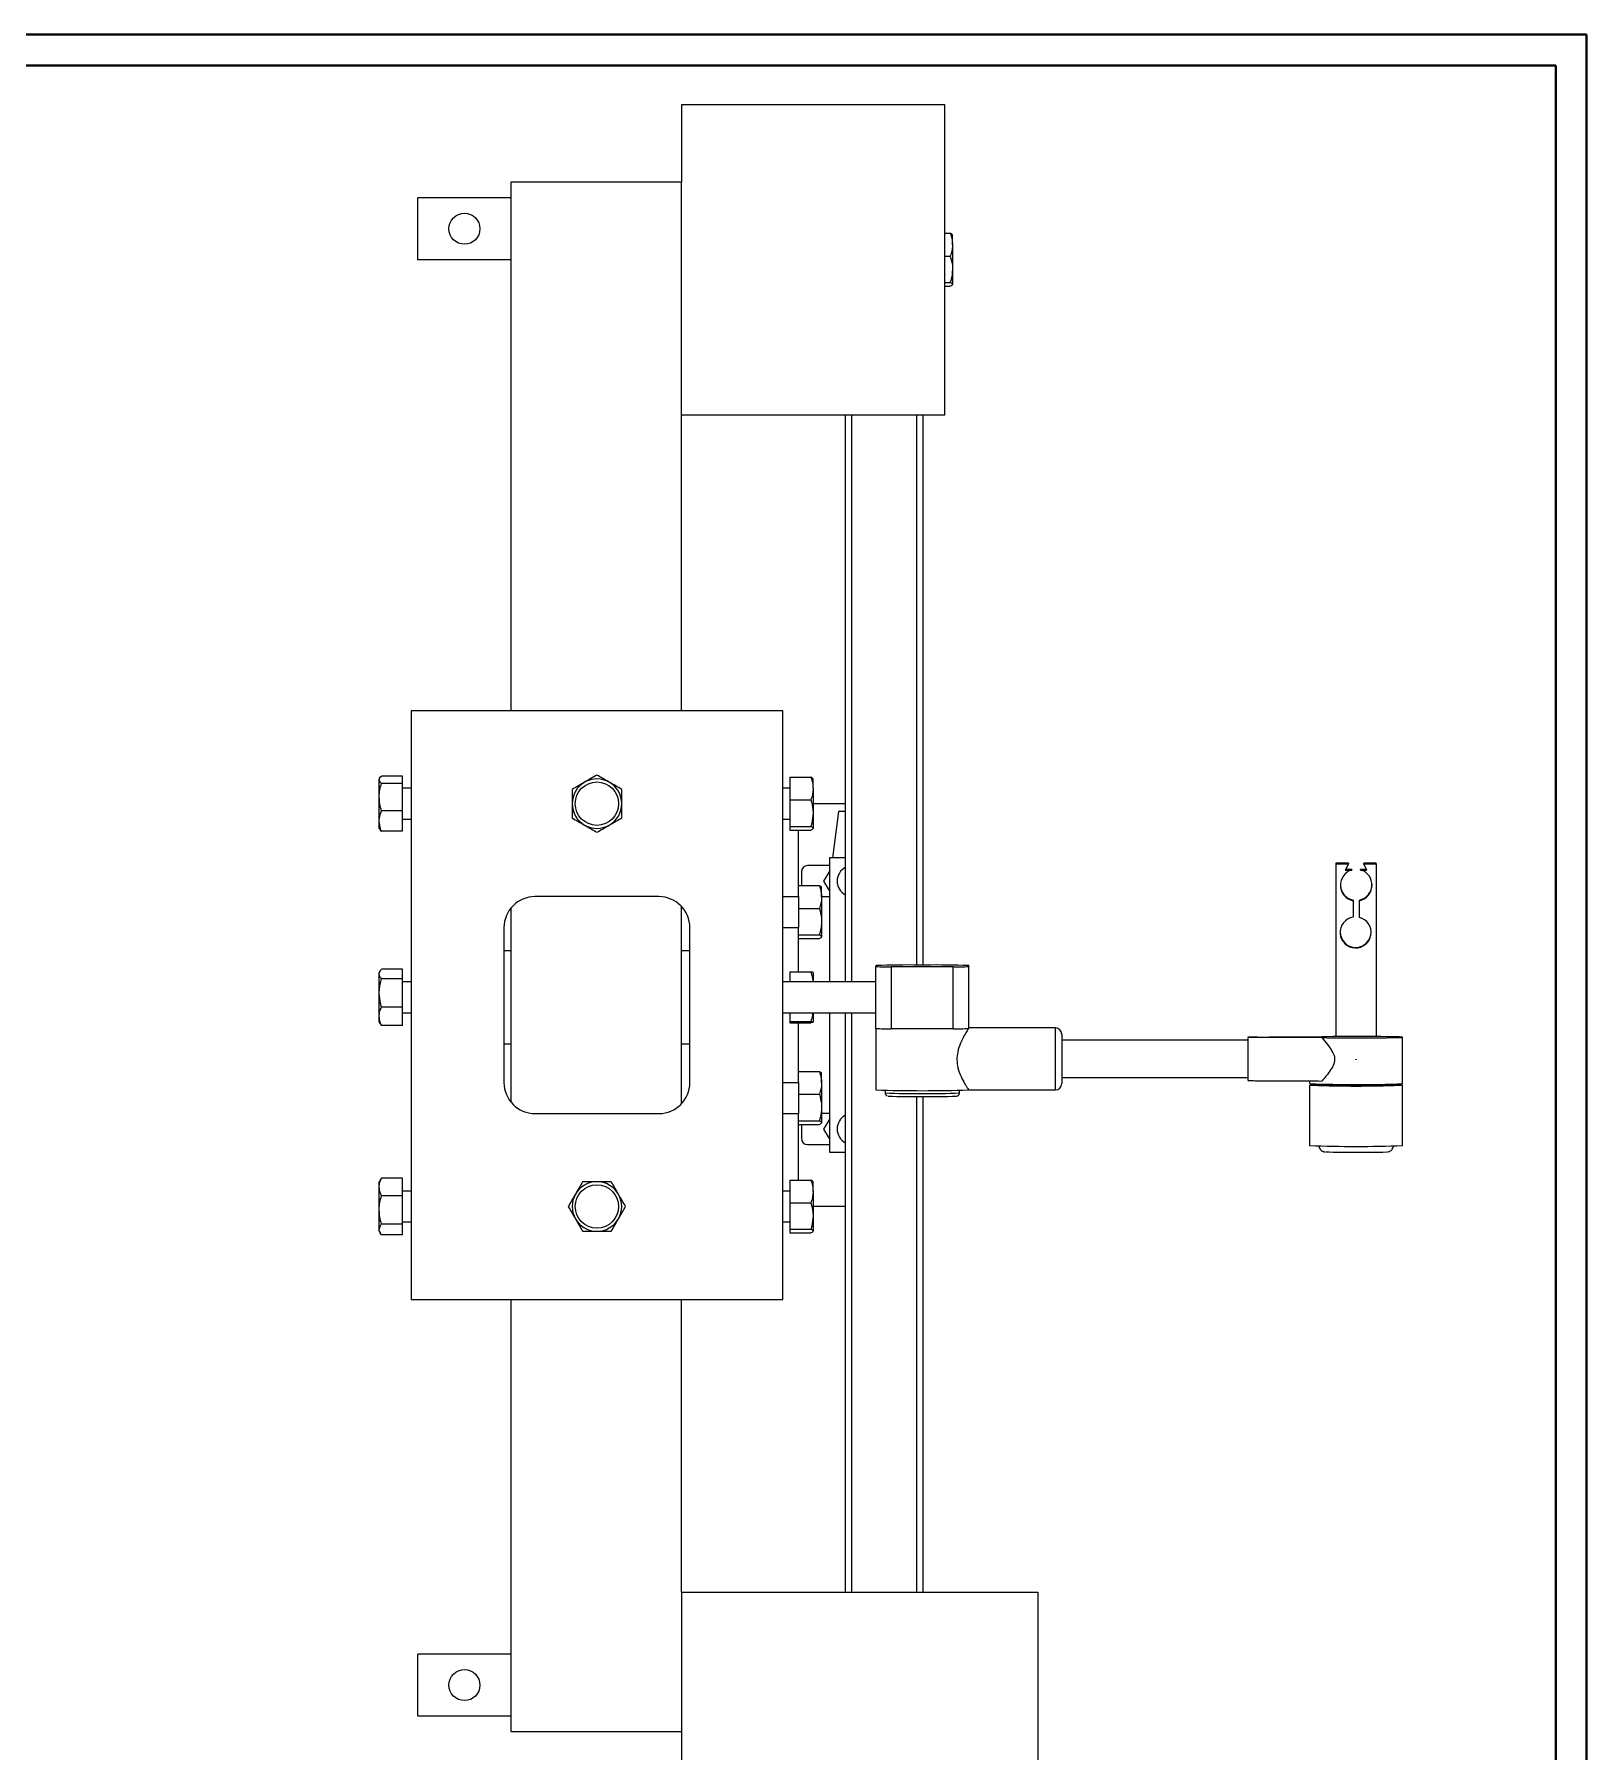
# Model space of a CAD drawing. Header units: millimetres. Extents: x 0 to 119, y 0 to 84.
# Drawn here: x 68.8 to 118.9, y 28.7 to 84.1 of the extents above; entities that cross this region are included whole.
import ezdxf

# ---------------------------------------------------------------- set-up
doc = ezdxf.new("R2010")
doc.units = ezdxf.units.MM

msp = doc.modelspace()

# ---------------------------------------------------------------- linework, layer by layer
at = {"color": 7, "linetype": 'Continuous', "lineweight": 40}
for p, q in [((0.008, 84.121), (118.908, 84.121)), ((118.908, 0.021), (118.908, 84.121)), ((2.508, 83.121), (117.908, 83.121)), ((117.908, 1.021), (117.908, 83.121))]:
    msp.add_line(p, q, dxfattribs=at)
at = {"color": 7, "linetype": 'Continuous', "lineweight": 15}
for p, q in [((98.194, 81.847), (89.694, 81.847)), ((89.694, 81.847), (89.694, 79.347)), ((98.194, 71.847), (98.194, 81.847)), ((89.694, 79.347), (84.194, 79.347)), ((84.194, 79.347), (84.194, 62.294)), ((89.694, 62.294), (89.694, 79.347)), ((81.194, 76.847), (81.194, 78.847)), ((84.194, 78.847), (81.194, 78.847)), ((98.194, 77.7), (98.373, 77.7)), ((98.444, 77.334), (98.444, 77.647)), ((98.444, 77.334), (98.444, 76.541)), ((84.194, 76.847), (81.194, 76.847)), ((98.194, 76.968), (98.373, 76.968)), ((98.444, 76.541), (98.444, 76.054)), ((98.194, 76.114), (98.373, 76.114)), ((98.194, 75.993), (98.373, 75.993)), ((89.694, 71.847), (98.194, 71.847)), ((94.994, 53.544), (94.994, 71.847)), ((97.494, 54.085), (97.494, 71.847)), ((80.969, 62.294), (80.969, 43.294)), ((92.969, 62.294), (80.969, 62.294)), ((92.969, 43.294), (92.969, 62.294)), ((79.961, 60.122), (79.944, 60.094)), ((79.944, 60.068), (79.944, 60.094)), ((79.944, 59.504), (79.944, 60.068)), ((80.694, 60.185), (80.016, 60.185)), ((80.694, 59.95), (80.016, 59.95)), ((80.694, 59.95), (80.694, 60.185)), ((80.694, 59.058), (80.694, 59.95)), ((93.194, 60.148), (93.194, 59.416)), ((93.194, 60.148), (93.873, 60.148)), ((93.944, 59.782), (93.944, 60.094)), ((79.944, 58.731), (79.944, 59.504)), ((80.969, 59.794), (80.694, 59.794)), ((93.194, 59.794), (92.969, 59.794)), ((93.194, 59.416), (93.873, 59.416)), ((93.194, 59.416), (93.194, 58.562)), ((93.944, 59.782), (93.944, 58.989)), ((80.694, 59.058), (80.016, 59.058)), ((80.694, 58.403), (80.694, 59.058)), ((80.694, 58.794), (80.969, 58.794)), ((92.969, 58.794), (93.194, 58.794)), ((94.994, 59.294), (93.944, 59.294)), ((93.944, 58.989), (93.944, 58.501)), ((94.769, 59.044), (94.569, 57.544)), ((94.869, 59.044), (94.769, 59.044)), ((94.994, 59.044), (94.869, 59.044)), ((79.944, 58.494), (79.944, 58.731)), ((79.944, 58.494), (79.961, 58.466)), ((80.694, 58.403), (80.016, 58.403)), ((93.194, 58.562), (93.873, 58.562)), ((93.194, 58.562), (93.194, 58.44)), ((93.194, 58.44), (93.873, 58.44)), ((93.469, 56.294), (93.469, 58.44)), ((93.569, 57.094), (93.569, 56.648)), ((94.469, 57.294), (93.769, 57.294)), ((94.295, 56.794), (94.469, 57.095)), ((94.994, 57.544), (94.469, 57.544)), ((94.469, 57.544), (94.469, 53.544)), ((111.219, 57.371), (110.819, 57.371)), ((110.819, 57.371), (110.819, 57.353)), ((110.819, 57.353), (111.219, 57.353)), ((110.819, 57.353), (110.819, 51.776)), ((111.219, 57.353), (111.119, 57.153)), ((111.119, 57.153), (111.33, 57.153)), ((111.33, 57.171), (111.128, 57.171)), ((111.219, 57.371), (111.219, 57.353)), ((111.33, 57.171), (111.33, 57.153)), ((111.81, 57.171), (111.612, 57.171)), ((111.612, 57.153), (111.612, 57.171)), ((111.612, 57.153), (111.819, 57.153)), ((112.119, 57.371), (111.719, 57.371)), ((111.719, 57.353), (111.719, 57.371)), ((111.819, 57.153), (111.719, 57.353)), ((111.719, 57.353), (112.119, 57.353)), ((112.119, 57.353), (112.119, 57.371)), ((112.119, 57.353), (112.119, 51.776)), ((93.469, 56.648), (94.148, 56.648)), ((94.219, 56.282), (94.219, 56.594)), ((94.469, 56.493), (94.295, 56.794)), ((88.969, 56.294), (84.969, 56.294)), ((89.694, 49.605), (89.694, 55.983)), ((92.969, 56.294), (93.469, 56.294)), ((93.469, 56.294), (93.469, 55.916)), ((94.219, 56.294), (94.469, 56.294)), ((94.219, 56.282), (94.219, 55.489)), ((111.369, 56.181), (111.369, 56.164)), ((111.369, 56.164), (111.369, 55.629)), ((111.573, 56.181), (111.573, 56.164)), ((111.573, 55.622), (111.573, 56.164)), ((84.194, 55.926), (84.194, 49.662)), ((93.469, 55.916), (94.148, 55.916)), ((93.469, 55.916), (93.469, 55.294)), ((94.219, 55.489), (94.219, 55.001)), ((83.969, 55.294), (83.969, 50.294)), ((89.969, 50.294), (89.969, 55.294)), ((92.969, 55.294), (93.469, 55.294)), ((93.469, 53.867), (93.469, 55.294)), ((93.469, 55.062), (94.148, 55.062)), ((93.469, 54.94), (94.148, 54.94)), ((84.194, 54.544), (83.969, 54.544)), ((89.969, 54.544), (89.694, 54.544)), ((79.974, 53.896), (79.944, 53.844)), ((79.944, 53.797), (79.944, 53.844)), ((79.944, 53.185), (79.944, 53.797)), ((80.694, 53.953), (80.016, 53.953)), ((80.694, 53.64), (80.694, 53.953)), ((93.194, 53.867), (93.873, 53.867)), ((93.194, 53.867), (93.194, 53.544)), ((93.944, 53.843), (93.944, 53.544)), ((95.969, 54.066), (95.969, 54.037)), ((95.969, 53.037), (95.969, 54.037)), ((98.469, 54.03), (96.469, 54.03)), ((96.469, 54.03), (96.469, 52.031)), ((97.569, 54.085), (97.369, 54.085)), ((98.469, 52.031), (98.469, 54.03)), ((98.969, 54.066), (98.969, 54.037)), ((98.969, 52.037), (98.969, 54.037)), ((80.694, 53.64), (80.016, 53.64)), ((80.694, 52.73), (80.694, 53.64)), ((80.969, 53.544), (80.694, 53.544)), ((95.969, 53.544), (92.969, 53.544)), ((79.944, 52.433), (79.944, 53.185)), ((80.694, 52.73), (80.016, 52.73)), ((80.694, 52.135), (80.694, 52.73)), ((95.969, 52.037), (95.969, 53.037)), ((79.944, 52.244), (79.944, 52.433)), ((79.944, 52.244), (79.974, 52.193)), ((79.975, 52.194), (80.016, 52.135)), ((80.694, 52.135), (80.016, 52.135)), ((80.694, 52.544), (80.969, 52.544)), ((92.969, 52.544), (95.969, 52.544)), ((93.194, 52.544), (93.194, 52.269)), ((93.194, 52.269), (93.873, 52.269)), ((93.194, 52.269), (93.194, 52.222)), ((93.194, 52.222), (93.873, 52.222)), ((93.469, 50.294), (93.469, 52.222)), ((93.944, 52.544), (93.944, 52.245)), ((94.469, 52.544), (94.469, 48.044)), ((94.994, 33.847), (94.994, 52.544)), ((83.969, 51.544), (84.194, 51.544)), ((89.694, 51.544), (89.969, 51.544)), ((95.969, 52.037), (95.969, 50.058)), ((98.469, 52.031), (96.469, 52.031)), ((101.769, 52.058), (98.969, 52.058)), ((101.969, 51.858), (101.969, 50.258)), ((107.969, 51.658), (101.969, 51.658)), ((108.027, 51.757), (107.969, 51.745)), ((107.969, 51.737), (107.969, 50.375)), ((112.969, 50.258), (112.969, 51.758)), ((111.469, 51.026), (111.469, 51.048)), ((111.469, 51.048), (111.469, 51.037)), ((111.469, 51.037), (111.469, 51.026)), ((93.469, 50.648), (94.148, 50.648)), ((94.219, 50.282), (94.219, 50.594)), ((101.969, 50.458), (107.969, 50.458)), ((92.969, 50.294), (93.469, 50.294)), ((93.469, 50.294), (93.469, 49.916)), ((93.469, 49.916), (94.148, 49.916)), ((93.469, 49.916), (93.469, 49.294)), ((94.219, 50.282), (94.219, 49.489)), ((96.269, 50.046), (96.269, 49.958)), ((98.669, 49.958), (98.669, 50.046)), ((98.971, 50.058), (101.769, 50.058)), ((107.969, 50.369), (108.018, 50.357)), ((109.969, 50.358), (109.969, 50.258)), ((109.969, 50.208), (109.969, 48.258)), ((110.069, 50.251), (110.069, 50.208)), ((112.869, 50.208), (112.869, 50.251)), ((112.969, 48.258), (112.969, 50.208)), ((94.219, 49.489), (94.219, 49.001)), ((97.494, 33.847), (97.494, 49.843)), ((84.969, 49.294), (88.969, 49.294)), ((92.969, 49.294), (93.469, 49.294)), ((93.469, 47.148), (93.469, 49.294)), ((93.469, 49.062), (94.148, 49.062)), ((93.469, 48.94), (94.148, 48.94)), ((93.569, 48.94), (93.569, 48.494)), ((94.469, 49.294), (94.219, 49.294)), ((94.295, 48.794), (94.469, 49.095)), ((94.469, 48.493), (94.295, 48.794)), ((93.769, 48.294), (94.469, 48.294)), ((94.469, 48.044), (94.994, 48.044)), ((79.98, 47.157), (79.944, 47.094)), ((80.694, 47.209), (80.016, 47.209)), ((80.694, 46.639), (80.694, 47.209)), ((93.194, 47.148), (93.194, 46.416)), ((93.194, 47.148), (93.873, 47.148)), ((79.944, 46.924), (79.944, 47.094)), ((79.944, 46.182), (79.944, 46.924)), ((80.694, 46.639), (80.016, 46.639)), ((80.969, 46.794), (80.694, 46.794)), ((80.694, 45.725), (80.694, 46.639)), ((93.194, 46.794), (92.969, 46.794)), ((93.944, 46.782), (93.944, 47.094)), ((93.944, 46.782), (93.944, 45.989)), ((79.944, 45.552), (79.944, 46.182)), ((93.194, 46.416), (93.873, 46.416)), ((93.194, 46.416), (93.194, 45.562)), ((94.994, 46.294), (93.944, 46.294)), ((79.944, 45.494), (79.944, 45.552)), ((79.944, 45.494), (79.98, 45.432)), ((80.694, 45.725), (80.016, 45.725)), ((80.694, 45.794), (80.969, 45.794)), ((80.694, 45.379), (80.694, 45.725)), ((92.969, 45.794), (93.194, 45.794)), ((93.194, 45.562), (93.873, 45.562)), ((93.194, 45.562), (93.194, 45.44)), ((93.944, 45.989), (93.944, 45.501)), ((80.694, 45.379), (80.016, 45.379)), ((93.194, 45.44), (93.873, 45.44)), ((80.969, 43.294), (92.969, 43.294)), ((84.194, 43.294), (84.194, 29.347)), ((89.694, 33.847), (89.694, 43.294)), ((89.694, 33.847), (89.694, 25.847)), ((89.694, 33.847), (101.194, 33.847)), ((101.194, 33.847), (101.194, 25.847)), ((81.194, 29.847), (81.194, 31.847)), ((84.194, 31.847), (81.194, 31.847)), ((84.194, 29.847), (81.194, 29.847)), ((84.194, 29.347), (89.694, 29.347))]:
    msp.add_line(p, q, dxfattribs=at)
at = {"color": 8, "linetype": 'Continuous', "lineweight": 15}
for p, q in [((95.194, 53.544), (95.194, 71.847)), ((97.294, 54.085), (97.294, 71.847)), ((95.194, 33.847), (95.194, 52.544)), ((101.769, 50.058), (101.769, 52.058)), ((97.294, 33.847), (97.294, 49.843))]:
    msp.add_line(p, q, dxfattribs=at)
at = {"color": 7, "linetype": 'Continuous', "lineweight": 15, "flags": 128}
for points in [[(110.362, 51.744), (110.531, 51.742), (110.723, 51.74), (110.933, 51.739), (111.155, 51.738), (111.386, 51.737), (111.618, 51.738), (111.846, 51.738), (112.066, 51.739), (112.271, 51.741), (112.457, 51.742), (112.619, 51.745), (112.754, 51.747), (112.858, 51.75), (112.929, 51.753), (112.965, 51.756), (112.965, 51.759), (112.929, 51.763), (112.858, 51.766), (112.754, 51.768), (112.619, 51.771), (112.457, 51.773), (112.271, 51.775), (112.065, 51.777), (111.846, 51.778), (111.617, 51.778), (111.385, 51.778), (111.155, 51.778), (110.933, 51.777), (110.723, 51.776), (110.531, 51.774), (110.362, 51.772)], [(112.869, 50.215), (112.881, 50.215), (112.942, 50.212), (112.968, 50.209), (112.959, 50.206), (112.916, 50.203), (112.838, 50.2), (112.728, 50.197), (112.589, 50.194), (112.424, 50.192), (112.236, 50.19), (112.03, 50.189), (111.811, 50.188), (111.584, 50.188), (111.354, 50.188), (111.127, 50.188), (110.908, 50.189), (110.703, 50.19), (110.515, 50.192), (110.349, 50.194), (110.21, 50.197), (110.1, 50.2), (110.023, 50.203), (109.979, 50.206), (109.97, 50.209), (109.997, 50.212), (110.057, 50.215), (110.069, 50.215)]]:
    msp.add_lwpolyline(points, dxfattribs=at)
at = {"color": 7, "linetype": 'Continuous', "lineweight": 15}
for centre, radius in [((82.694, 77.847), 0.5), ((86.969, 59.294), 0.7), ((86.969, 46.294), 0.7), ((82.694, 30.847), 0.5)]:
    msp.add_circle(centre, radius, dxfattribs=at)
for centre, radius, start, end in [((86.969, 59.294), 0.8, 120, 180), ((86.969, 59.294), 0.8, 60, 120), ((86.969, 59.294), 0.8, 0, 60), ((86.969, 59.294), 0.8, 180, 240), ((86.969, 59.294), 0.8, 300, 0), ((86.969, 59.294), 0.8, 240, 300), ((93.769, 57.094), 0.2, 90, 180), ((95.219, 56.794), 0.5, 116.7437, 180), ((111.471, 56.663), 0.51, 106.0131, 258.4676), ((111.471, 56.663), 0.51, 281.5328, 73.9869), ((95.219, 56.794), 0.5, 180, 243.2563), ((111.471, 56.681), 0.51, 180.0025, 258.466), ((111.471, 56.681), 0.51, 281.5343, 359.9977), ((84.969, 55.294), 1, 90, 180), ((88.969, 55.294), 1, 0, 90), ((111.453, 55.137), 0.5, 99.6719, 76.1131), ((111.453, 55.154), 0.5, 180.004, 359.996), ((97.005, 29.516), 24.572, 89.1507, 92.416), ((96.344, 63.17), 9.141, 267.6492, 270.784), ((97.933, 29.516), 24.572, 87.584, 90.8493), ((98.594, 63.17), 9.141, 269.216, 272.3508), ((96.344, 61.174), 9.144, 267.6498, 270.7835), ((98.594, 61.174), 9.144, 269.2165, 272.3502), ((101.769, 51.858), 0.2, 0, 90), ((84.969, 50.294), 1, 180, 270), ((88.969, 50.294), 1, 270, 0), ((97.469, 92.529), 42.497, 267.9772, 272.0228), ((101.769, 50.258), 0.2, 270, 0), ((111.104, 78.375), 28.14, 267.6892, 270.744), ((111.469, 88.798), 38.616, 267.9223, 272.0777), ((111.91, 72.856), 22.623, 268.8833, 272.6834), ((97.475, 84.19), 34.351, 268.1577, 271.8205), ((95.219, 48.794), 0.5, 116.7437, 180), ((95.219, 48.794), 0.5, 180, 243.2563), ((93.769, 48.494), 0.2, 180, 270), ((111.469, 90.816), 42.584, 267.9814, 272.0186), ((111.473, 82.807), 34.765, 268.3585, 271.6227), ((86.969, 46.294), 0.8, 150, 210), ((86.969, 46.294), 0.8, 90, 150), ((86.969, 46.294), 0.8, 30, 90), ((86.969, 46.294), 0.8, 330, 30), ((86.969, 46.294), 0.8, 210, 270), ((86.969, 46.294), 0.8, 270, 330)]:
    msp.add_arc(centre, radius, start, end, dxfattribs=at)
at = {"color": 8, "linetype": 'Continuous', "lineweight": 15}
msp.add_arc((97.469, 83.384), 33.448, 267.944, 272.056, dxfattribs=at)
at = {"color": 7, "linetype": 'Continuous', "lineweight": 15}
for points, knots in [([(98.373, 77.7), (98.393, 77.641), (98.433, 77.521), (98.44, 77.397), (98.444, 77.334)], [0, 0, 0, 0, 0.4954573, 1, 1, 1, 1]), ([(98.444, 77.64), (98.444, 77.641), (98.443, 77.652), (98.428, 77.673), (98.391, 77.691), (98.373, 77.7)], [0, 0, 0, 0, 0.070084, 0.530784, 1, 1, 1, 1]), ([(98.444, 77.334), (98.444, 77.326), (98.443, 77.26), (98.428, 77.136), (98.391, 77.024), (98.373, 76.968)], [0, 0, 0, 0, 0.070085, 0.530785, 1, 1, 1, 1]), ([(98.373, 76.968), (98.401, 76.865), (98.439, 76.725), (98.443, 76.58), (98.444, 76.541)], [0, 0, 0, 0, 0.731368, 1, 1, 1, 1]), ([(98.444, 76.541), (98.436, 76.434), (98.425, 76.289), (98.384, 76.15), (98.373, 76.114)], [0, 0, 0, 0, 0.742451, 1, 1, 1, 1]), ([(98.373, 76.114), (98.393, 76.105), (98.433, 76.085), (98.44, 76.064), (98.444, 76.054)], [0, 0, 0, 0, 0.495457, 1, 1, 1, 1]), ([(98.444, 76.054), (98.444, 76.052), (98.443, 76.041), (98.428, 76.021), (98.391, 76.002), (98.373, 75.993)], [0, 0, 0, 0, 0.070087, 0.530783, 1, 1, 1, 1]), ([(79.944, 60.068), (79.944, 60.07), (79.945, 60.092), (79.961, 60.131), (79.997, 60.167), (80.016, 60.185)], [0, 0, 0, 0, 0.070082, 0.530781, 1, 1, 1, 1]), ([(80.016, 59.95), (79.996, 59.969), (79.955, 60.008), (79.948, 60.048), (79.944, 60.068)], [0, 0, 0, 0, 0.49546, 1, 1, 1, 1]), ([(79.944, 59.504), (79.944, 59.515), (79.945, 59.595), (79.961, 59.746), (79.997, 59.881), (80.016, 59.95)], [0, 0, 0, 0, 0.070087, 0.530783, 1, 1, 1, 1]), ([(86.569, 59.987), (86.56, 59.981), (86.488, 59.94), (86.353, 59.862), (86.231, 59.791), (86.169, 59.756)], [0, 0, 0, 0, 0.0700857, 0.5307809, 1, 1, 1, 1]), ([(86.969, 60.218), (86.904, 60.18), (86.773, 60.105), (86.638, 60.026), (86.569, 59.987)], [0, 0, 0, 0, 0.495458, 1, 1, 1, 1]), ([(87.369, 59.987), (87.36, 59.992), (87.288, 60.034), (87.153, 60.112), (87.031, 60.182), (86.969, 60.218)], [0, 0, 0, 0, 0.070089, 0.530782, 1, 1, 1, 1]), ([(87.769, 59.756), (87.704, 59.794), (87.573, 59.869), (87.438, 59.947), (87.369, 59.987)], [0, 0, 0, 0, 0.49546, 1, 1, 1, 1]), ([(93.873, 60.148), (93.893, 60.088), (93.933, 59.968), (93.94, 59.844), (93.944, 59.782)], [0, 0, 0, 0, 0.495457, 1, 1, 1, 1]), ([(93.944, 60.087), (93.944, 60.089), (93.943, 60.1), (93.928, 60.12), (93.891, 60.139), (93.873, 60.148)], [0, 0, 0, 0, 0.070081, 0.53078, 1, 1, 1, 1]), ([(80.016, 59.058), (79.996, 59.131), (79.955, 59.277), (79.948, 59.428), (79.944, 59.504)], [0, 0, 0, 0, 0.495456, 1, 1, 1, 1]), ([(86.169, 59.756), (86.169, 59.717), (86.169, 59.567), (86.169, 59.41), (86.169, 59.294)], [0, 0, 0, 0, 0.257548, 1, 1, 1, 1]), ([(87.769, 59.294), (87.769, 59.41), (87.769, 59.567), (87.769, 59.717), (87.769, 59.756)], [0, 0, 0, 0, 0.742452, 1, 1, 1, 1]), ([(93.944, 59.782), (93.944, 59.773), (93.943, 59.707), (93.928, 59.583), (93.891, 59.472), (93.873, 59.416)], [0, 0, 0, 0, 0.070087, 0.530786, 1, 1, 1, 1]), ([(93.873, 59.416), (93.901, 59.313), (93.939, 59.172), (93.943, 59.027), (93.944, 58.989)], [0, 0, 0, 0, 0.73137, 1, 1, 1, 1]), ([(79.944, 58.731), (79.945, 58.76), (79.949, 58.871), (79.988, 58.979), (80.016, 59.058)], [0, 0, 0, 0, 0.268632, 1, 1, 1, 1]), ([(86.169, 59.294), (86.169, 59.252), (86.169, 59.096), (86.169, 58.944), (86.169, 58.832)], [0, 0, 0, 0, 0.26863, 1, 1, 1, 1]), ([(86.169, 58.832), (86.234, 58.795), (86.365, 58.719), (86.501, 58.641), (86.569, 58.601)], [0, 0, 0, 0, 0.4954594, 1, 1, 1, 1]), ([(87.369, 58.601), (87.379, 58.607), (87.45, 58.648), (87.586, 58.726), (87.708, 58.797), (87.769, 58.832)], [0, 0, 0, 0, 0.070089, 0.530784, 1, 1, 1, 1]), ([(87.769, 58.832), (87.769, 58.944), (87.769, 59.096), (87.769, 59.252), (87.769, 59.294)], [0, 0, 0, 0, 0.73137, 1, 1, 1, 1]), ([(93.944, 58.989), (93.936, 58.881), (93.925, 58.737), (93.884, 58.598), (93.873, 58.562)], [0, 0, 0, 0, 0.742454, 1, 1, 1, 1]), ([(80.016, 58.403), (80.005, 58.43), (79.963, 58.537), (79.952, 58.648), (79.944, 58.731)], [0, 0, 0, 0, 0.257547, 1, 1, 1, 1]), ([(79.962, 58.467), (79.963, 58.464), (79.971, 58.442), (79.995, 58.421), (80.016, 58.403)], [0, 0, 0, 0, 0.143115, 1, 1, 1, 1]), ([(86.569, 58.601), (86.579, 58.596), (86.65, 58.554), (86.786, 58.476), (86.908, 58.406), (86.969, 58.37)], [0, 0, 0, 0, 0.070086, 0.530782, 1, 1, 1, 1]), ([(86.969, 58.37), (87.034, 58.408), (87.165, 58.484), (87.301, 58.562), (87.369, 58.601)], [0, 0, 0, 0, 0.495458, 1, 1, 1, 1]), ([(93.873, 58.562), (93.893, 58.552), (93.933, 58.532), (93.94, 58.511), (93.944, 58.501)], [0, 0, 0, 0, 0.495457, 1, 1, 1, 1]), ([(93.944, 58.501), (93.944, 58.5), (93.943, 58.489), (93.928, 58.468), (93.891, 58.45), (93.873, 58.44)], [0, 0, 0, 0, 0.070087, 0.530786, 1, 1, 1, 1]), ([(94.148, 56.648), (94.168, 56.588), (94.208, 56.468), (94.215, 56.344), (94.219, 56.282)], [0, 0, 0, 0, 0.495458, 1, 1, 1, 1]), ([(94.219, 56.587), (94.219, 56.589), (94.218, 56.6), (94.203, 56.62), (94.166, 56.639), (94.148, 56.648)], [0, 0, 0, 0, 0.070084, 0.530782, 1, 1, 1, 1]), ([(94.219, 56.282), (94.219, 56.273), (94.218, 56.207), (94.203, 56.083), (94.166, 55.972), (94.148, 55.916)], [0, 0, 0, 0, 0.070085, 0.530786, 1, 1, 1, 1]), ([(94.148, 55.916), (94.176, 55.813), (94.214, 55.672), (94.218, 55.527), (94.219, 55.489)], [0, 0, 0, 0, 0.731365, 1, 1, 1, 1]), ([(94.219, 55.489), (94.211, 55.381), (94.2, 55.237), (94.159, 55.098), (94.148, 55.062)], [0, 0, 0, 0, 0.742452, 1, 1, 1, 1]), ([(94.148, 55.062), (94.168, 55.052), (94.208, 55.032), (94.215, 55.011), (94.219, 55.001)], [0, 0, 0, 0, 0.495457, 1, 1, 1, 1]), ([(94.219, 55.001), (94.219, 55), (94.218, 54.989), (94.203, 54.968), (94.166, 54.95), (94.148, 54.94)], [0, 0, 0, 0, 0.070087, 0.530783, 1, 1, 1, 1]), ([(79.944, 53.797), (79.944, 53.8), (79.945, 53.828), (79.961, 53.882), (79.997, 53.929), (80.016, 53.953)], [0, 0, 0, 0, 0.0700843, 0.5307808, 1, 1, 1, 1]), ([(80.016, 53.64), (79.996, 53.665), (79.955, 53.717), (79.948, 53.77), (79.944, 53.797)], [0, 0, 0, 0, 0.495459, 1, 1, 1, 1]), ([(93.873, 53.867), (93.902, 53.773), (93.935, 53.667), (93.94, 53.558), (93.941, 53.544)], [0, 0, 0, 0, 0.877064, 1, 1, 1, 1]), ([(93.944, 53.843), (93.944, 53.844), (93.943, 53.848), (93.928, 53.856), (93.891, 53.863), (93.873, 53.867)], [0, 0, 0, 0, 0.0700854, 0.5307857, 1, 1, 1, 1]), ([(79.944, 53.185), (79.945, 53.226), (79.949, 53.38), (79.988, 53.53), (80.016, 53.64)], [0, 0, 0, 0, 0.268626, 1, 1, 1, 1]), ([(80.016, 52.73), (80.005, 52.769), (79.963, 52.917), (79.952, 53.071), (79.944, 53.185)], [0, 0, 0, 0, 0.25755, 1, 1, 1, 1]), ([(79.944, 52.433), (79.944, 52.44), (79.945, 52.493), (79.961, 52.594), (79.997, 52.685), (80.016, 52.73)], [0, 0, 0, 0, 0.070085, 0.530782, 1, 1, 1, 1]), ([(80.016, 52.135), (79.996, 52.183), (79.955, 52.281), (79.948, 52.382), (79.944, 52.433)], [0, 0, 0, 0, 0.495454, 1, 1, 1, 1]), ([(93.932, 52.544), (93.929, 52.516), (93.921, 52.422), (93.893, 52.332), (93.873, 52.269)], [0, 0, 0, 0, 0.30313, 1, 1, 1, 1]), ([(93.873, 52.269), (93.893, 52.265), (93.933, 52.257), (93.94, 52.249), (93.944, 52.245)], [0, 0, 0, 0, 0.495461, 1, 1, 1, 1]), ([(93.944, 52.245), (93.944, 52.245), (93.943, 52.24), (93.928, 52.232), (93.891, 52.225), (93.873, 52.222)], [0, 0, 0, 0, 0.070085, 0.530779, 1, 1, 1, 1]), ([(98.969, 52.058), (98.968, 52.055), (98.964, 52.048), (98.919, 51.976), (98.822, 51.815), (98.702, 51.583), (98.607, 51.307), (98.577, 51.027), (98.616, 50.746), (98.716, 50.479), (98.822, 50.284), (98.897, 50.163), (98.954, 50.077), (98.963, 50.065), (98.969, 50.058)], [0, 0, 0, 0, 0.04236, 0.129081, 0.221139, 0.327795, 0.425332, 0.505192, 0.585118, 0.686487, 0.789856, 0.848002, 0.908309, 1, 1, 1, 1]), ([(107.969, 51.758), (107.969, 51.758), (107.969, 51.758), (107.977, 51.759), (108.018, 51.76), (108.132, 51.761), (108.316, 51.762), (108.624, 51.764), (109.014, 51.766), (109.62, 51.769), (110.07, 51.771), (110.362, 51.772)], [0, 0, 0, 0, 0.000541, 0.01816, 0.042784, 0.090343, 0.185271, 0.280676, 0.468277, 0.655966, 1, 1, 1, 1]), ([(110.362, 51.744), (110.28, 51.744), (109.972, 51.746), (109.44, 51.748), (108.901, 51.75), (108.497, 51.752), (108.256, 51.754), (108.091, 51.755), (108.009, 51.756), (107.975, 51.757), (107.971, 51.758), (107.969, 51.758)], [0, 0, 0, 0, 0.0970938, 0.3629331, 0.6286884, 0.7403167, 0.8517679, 0.9299896, 0.956348, 0.9829334, 1, 1, 1, 1]), ([(110.362, 51.744), (110.42, 51.676), (110.536, 51.541), (110.685, 51.333), (110.77, 51.148), (110.781, 51.006), (110.743, 50.856), (110.642, 50.689), (110.504, 50.508), (110.409, 50.399), (110.362, 50.344)], [0, 0, 0, 0, 0.176083, 0.351412, 0.452538, 0.518185, 0.583738, 0.710118, 0.854996, 1, 1, 1, 1]), ([(94.148, 50.648), (94.168, 50.588), (94.208, 50.468), (94.215, 50.344), (94.219, 50.282)], [0, 0, 0, 0, 0.495458, 1, 1, 1, 1]), ([(94.219, 50.587), (94.219, 50.589), (94.218, 50.6), (94.203, 50.62), (94.166, 50.639), (94.148, 50.648)], [0, 0, 0, 0, 0.070084, 0.530783, 1, 1, 1, 1]), ([(94.219, 50.282), (94.219, 50.273), (94.218, 50.207), (94.203, 50.083), (94.166, 49.972), (94.148, 49.916)], [0, 0, 0, 0, 0.070085, 0.530786, 1, 1, 1, 1]), ([(94.148, 49.916), (94.176, 49.813), (94.214, 49.672), (94.218, 49.527), (94.219, 49.489)], [0, 0, 0, 0, 0.731365, 1, 1, 1, 1]), ([(96.27, 49.96), (96.27, 49.957), (96.268, 49.942), (96.276, 49.918), (96.292, 49.893), (96.31, 49.876), (96.327, 49.867), (96.336, 49.863), (96.339, 49.862), (96.339, 49.862)], [0, 0, 0, 0, 0.059392, 0.322504, 0.532048, 0.710546, 0.8635, 0.994018, 1, 1, 1, 1]), ([(98.584, 49.859), (98.587, 49.859), (98.593, 49.86), (98.608, 49.865), (98.627, 49.875), (98.649, 49.895), (98.666, 49.923), (98.668, 49.945), (98.669, 49.956)], [0, 0, 0, 0, 0.1787413, 0.3061639, 0.4403094, 0.6153463, 0.8122911, 1, 1, 1, 1]), ([(107.969, 50.358), (107.969, 50.358), (107.969, 50.358), (107.977, 50.357), (108.02, 50.356), (108.135, 50.355), (108.325, 50.354), (108.638, 50.352), (109.039, 50.35), (109.64, 50.347), (110.082, 50.345), (110.362, 50.344)], [0, 0, 0, 0, 0.000887, 0.018474, 0.043285, 0.091492, 0.187906, 0.286131, 0.477914, 0.670074, 1, 1, 1, 1]), ([(94.219, 49.489), (94.211, 49.381), (94.2, 49.237), (94.159, 49.098), (94.148, 49.062)], [0, 0, 0, 0, 0.742452, 1, 1, 1, 1]), ([(94.148, 49.062), (94.168, 49.052), (94.208, 49.032), (94.215, 49.011), (94.219, 49.001)], [0, 0, 0, 0, 0.495457, 1, 1, 1, 1]), ([(94.219, 49.001), (94.219, 49), (94.218, 48.989), (94.203, 48.968), (94.166, 48.95), (94.148, 48.94)], [0, 0, 0, 0, 0.070087, 0.530783, 1, 1, 1, 1]), ([(110.272, 48.259), (110.271, 48.252), (110.267, 48.222), (110.285, 48.174), (110.317, 48.125), (110.353, 48.094), (110.387, 48.075), (110.414, 48.065), (110.432, 48.061), (110.445, 48.059), (110.451, 48.058), (110.455, 48.058)], [0, 0, 0, 0, 0.056597, 0.255293, 0.413916, 0.547891, 0.660909, 0.749879, 0.819385, 0.898227, 1, 1, 1, 1]), ([(112.476, 48.057), (112.476, 48.057), (112.484, 48.058), (112.494, 48.058), (112.523, 48.065), (112.556, 48.076), (112.598, 48.102), (112.639, 48.147), (112.666, 48.202), (112.666, 48.242), (112.666, 48.257)], [0, 0, 0, 0, 0.018748, 0.222181, 0.299972, 0.391514, 0.532499, 0.692642, 0.875938, 1, 1, 1, 1]), ([(79.944, 46.924), (79.944, 46.931), (79.945, 46.982), (79.961, 47.078), (79.997, 47.165), (80.016, 47.209)], [0, 0, 0, 0, 0.070087, 0.530781, 1, 1, 1, 1]), ([(80.016, 47.209), (80.003, 47.194), (79.988, 47.177), (79.983, 47.159), (79.982, 47.155)], [0, 0, 0, 0, 0.819065, 1, 1, 1, 1]), ([(93.873, 47.148), (93.893, 47.088), (93.933, 46.968), (93.94, 46.844), (93.944, 46.782)], [0, 0, 0, 0, 0.495457, 1, 1, 1, 1]), ([(93.944, 47.087), (93.944, 47.089), (93.943, 47.1), (93.928, 47.12), (93.891, 47.139), (93.873, 47.148)], [0, 0, 0, 0, 0.070081, 0.530779, 1, 1, 1, 1]), ([(80.016, 46.639), (79.996, 46.686), (79.955, 46.779), (79.948, 46.875), (79.944, 46.924)], [0, 0, 0, 0, 0.495457, 1, 1, 1, 1]), ([(79.944, 46.182), (79.944, 46.193), (79.945, 46.275), (79.961, 46.43), (79.997, 46.569), (80.016, 46.639)], [0, 0, 0, 0, 0.070088, 0.530781, 1, 1, 1, 1]), ([(86.276, 46.694), (86.271, 46.685), (86.229, 46.613), (86.151, 46.477), (86.081, 46.356), (86.045, 46.294)], [0, 0, 0, 0, 0.070087, 0.530781, 1, 1, 1, 1]), ([(86.507, 47.094), (86.47, 47.029), (86.394, 46.898), (86.316, 46.763), (86.276, 46.694)], [0, 0, 0, 0, 0.495457, 1, 1, 1, 1]), ([(86.969, 47.094), (86.853, 47.094), (86.697, 47.094), (86.546, 47.094), (86.507, 47.094)], [0, 0, 0, 0, 0.742453, 1, 1, 1, 1]), ([(87.431, 47.094), (87.32, 47.094), (87.168, 47.094), (87.011, 47.094), (86.969, 47.094)], [0, 0, 0, 0, 0.731368, 1, 1, 1, 1]), ([(87.662, 46.694), (87.657, 46.704), (87.615, 46.775), (87.537, 46.911), (87.467, 47.033), (87.431, 47.094)], [0, 0, 0, 0, 0.070086, 0.53078, 1, 1, 1, 1]), ([(87.893, 46.294), (87.855, 46.359), (87.78, 46.49), (87.702, 46.626), (87.662, 46.694)], [0, 0, 0, 0, 0.495456, 1, 1, 1, 1]), ([(93.944, 46.782), (93.944, 46.773), (93.943, 46.707), (93.928, 46.583), (93.891, 46.472), (93.873, 46.416)], [0, 0, 0, 0, 0.070087, 0.530786, 1, 1, 1, 1]), ([(80.016, 45.725), (79.996, 45.799), (79.955, 45.949), (79.948, 46.104), (79.944, 46.182)], [0, 0, 0, 0, 0.495461, 1, 1, 1, 1]), ([(86.045, 46.294), (86.083, 46.229), (86.159, 46.098), (86.237, 45.963), (86.276, 45.894)], [0, 0, 0, 0, 0.495459, 1, 1, 1, 1]), ([(87.662, 45.894), (87.668, 45.904), (87.709, 45.975), (87.787, 46.111), (87.857, 46.233), (87.893, 46.294)], [0, 0, 0, 0, 0.070082, 0.530784, 1, 1, 1, 1]), ([(93.873, 46.416), (93.901, 46.313), (93.939, 46.172), (93.943, 46.027), (93.944, 45.989)], [0, 0, 0, 0, 0.731366, 1, 1, 1, 1]), ([(79.944, 45.552), (79.952, 45.595), (79.963, 45.654), (80.005, 45.71), (80.016, 45.725)], [0, 0, 0, 0, 0.742448, 1, 1, 1, 1]), ([(80.016, 45.379), (79.988, 45.421), (79.949, 45.478), (79.945, 45.536), (79.944, 45.552)], [0, 0, 0, 0, 0.731367, 1, 1, 1, 1]), ([(86.276, 45.894), (86.282, 45.885), (86.323, 45.813), (86.401, 45.677), (86.472, 45.556), (86.507, 45.494)], [0, 0, 0, 0, 0.070086, 0.530785, 1, 1, 1, 1]), ([(86.507, 45.494), (86.546, 45.494), (86.697, 45.494), (86.853, 45.494), (86.969, 45.494)], [0, 0, 0, 0, 0.257547, 1, 1, 1, 1]), ([(86.969, 45.494), (87.011, 45.494), (87.168, 45.494), (87.32, 45.494), (87.431, 45.494)], [0, 0, 0, 0, 0.268632, 1, 1, 1, 1]), ([(87.431, 45.494), (87.469, 45.559), (87.544, 45.69), (87.623, 45.826), (87.662, 45.894)], [0, 0, 0, 0, 0.495457, 1, 1, 1, 1]), ([(93.944, 45.989), (93.936, 45.881), (93.925, 45.737), (93.884, 45.598), (93.873, 45.562)], [0, 0, 0, 0, 0.742453, 1, 1, 1, 1]), ([(93.873, 45.562), (93.893, 45.552), (93.933, 45.532), (93.94, 45.511), (93.944, 45.501)], [0, 0, 0, 0, 0.495457, 1, 1, 1, 1]), ([(93.944, 45.501), (93.944, 45.5), (93.943, 45.489), (93.928, 45.468), (93.891, 45.45), (93.873, 45.44)], [0, 0, 0, 0, 0.070087, 0.530786, 1, 1, 1, 1])]:
    msp.add_open_spline(points, degree=3, knots=knots, dxfattribs=at)

doc.saveas('drawing.dxf')
